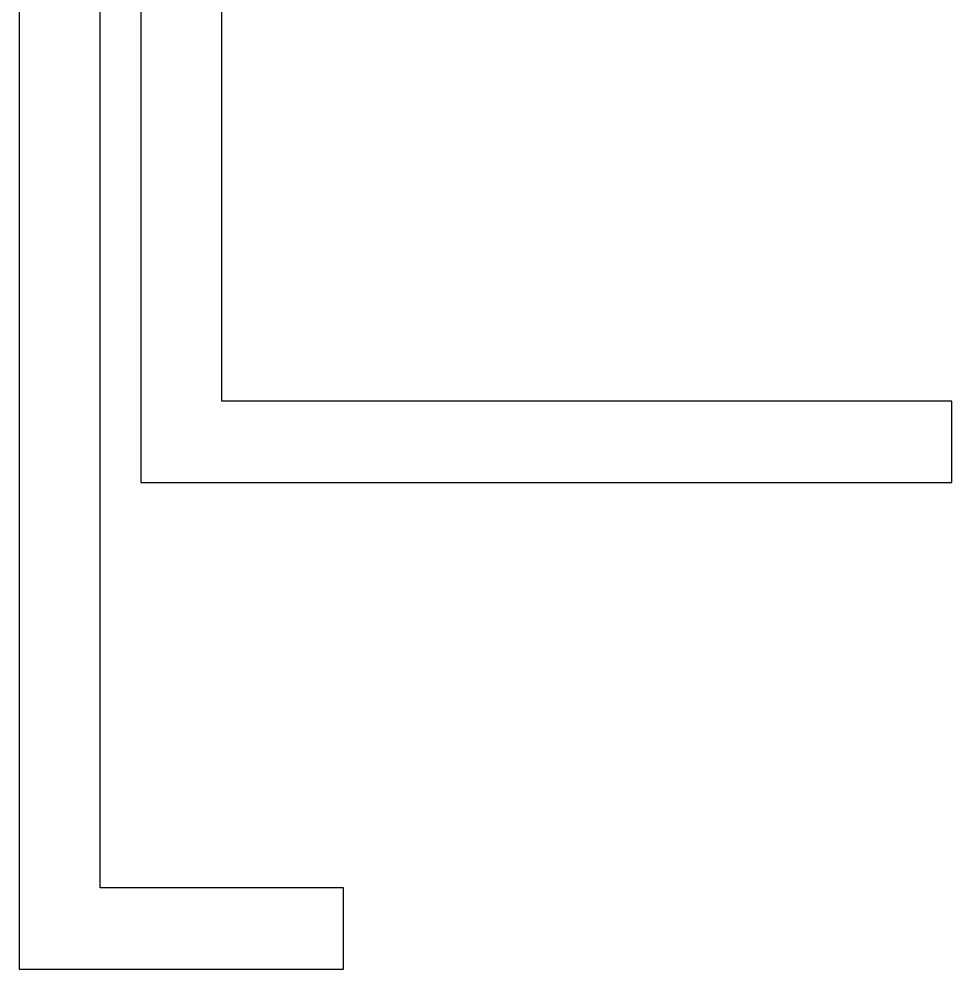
# Model space of a CAD drawing. Extents: x -38350 to 38650, y -35000 to 36000.
# Drawn here: x -2 to 11498, y -17502 to -5787 of the extents above; entities that cross this region are included whole.
import ezdxf

# ---------------------------------------------------------------- set-up
doc = ezdxf.new("R2010")
doc.units = 0
doc.header["$MEASUREMENT"] = 0
doc.layers.add('Layer1', color=10, linetype='Continuous')

msp = doc.modelspace()

# ---------------------------------------------------------------- linework, layer by layer
for p, q in [((-2, -4500), (-2, -17502)), ((998, -16502), (998, -4500)), ((1499, -4500), (1499, -11501)), ((2499, -10501), (2499, -4500)), ((11498, -10501), (2499, -10501)), ((11498, -11501), (11498, -10501)), ((1499, -11501), (11498, -11501)), ((3996, -16502), (998, -16502)), ((3996, -17502), (3996, -16502)), ((-2, -17502), (3996, -17502))]:
    msp.add_line(p, q)
at = {"layer": 'Layer1'}
for p, q in [((-2, -4500), (-2, -17502)), ((998, -16502), (998, -4500)), ((1499, -4500), (1499, -11501)), ((2499, -10501), (2499, -4500)), ((11498, -10501), (2499, -10501)), ((11498, -11501), (11498, -10501)), ((1499, -11501), (11498, -11501)), ((3996, -16502), (998, -16502)), ((3996, -17502), (3996, -16502)), ((-2, -17502), (3996, -17502))]:
    msp.add_line(p, q, dxfattribs=at)

doc.saveas('drawing.dxf')
